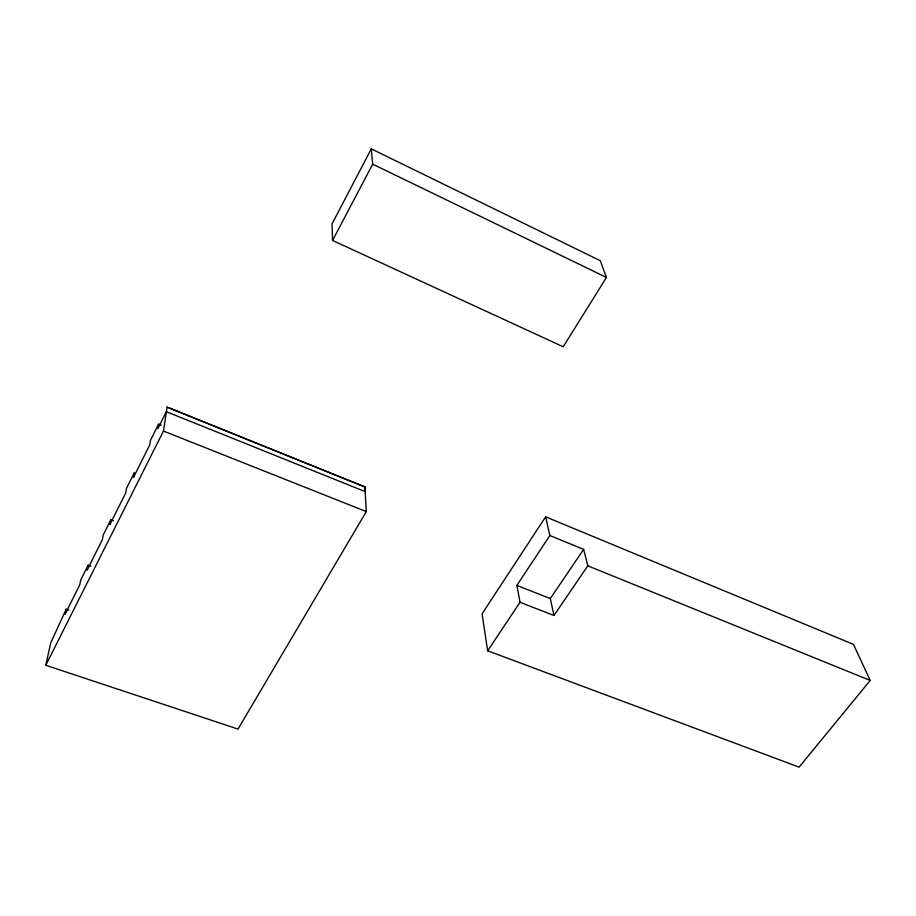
<?xml version="1.0" encoding="UTF-8"?>
<svg xmlns="http://www.w3.org/2000/svg" width="916" height="916" viewBox="0 0 916 916"><rect width="100%" height="100%" fill="white"/><g stroke="black" fill="none" stroke-linecap="round" stroke-linejoin="round"><path stroke-width="1.37" d="M45.8 665.268L163.472 431.058L167.09 407.116L364.923 486.854L366.285 511.586L238.023 729.079L45.8 665.268L50.723 642.929L66.147 609.209L68.849 610.136M161.216 425.23L158.571 424.177L157.861 428.654L166.346 411.696L365.083 491.571L364.923 486.854M113.504 520.757L110.825 519.761L109.92 524.536L125.664 493.048L126.5 488.365L134.309 472.736L133.507 477.362L149.755 444.878L150.487 440.344L158.571 424.177M90.787 566.225L88.096 565.252L87.112 570.153L102.34 539.696L103.268 534.887L110.825 519.761M66.147 609.209L65.082 614.212L79.772 584.82L80.791 579.885L88.096 565.252M167.09 407.116L364.831 486.991M371.301 148.873L332.039 223.882L332.554 240.45L563.214 346.775L606.438 277.445L600.243 260.682L371.301 148.873L372.709 164.159L332.554 240.45M545.627 516.842L482.068 613.846L487.667 650.795L799.107 767.127L870.2 680.451L853.449 644.372L545.627 516.842L549.863 535.528L516.864 585.416L520.013 602.259L487.667 650.795M520.013 602.259L553.94 615.472L550.321 598.572L583.629 549.36L549.863 535.528M553.94 615.472L587.82 565.825L583.629 549.36M516.864 585.416L550.321 598.572M163.472 431.058L366.285 511.586M587.82 565.825L870.2 680.451M372.709 164.159L606.438 277.445"/></g></svg>
